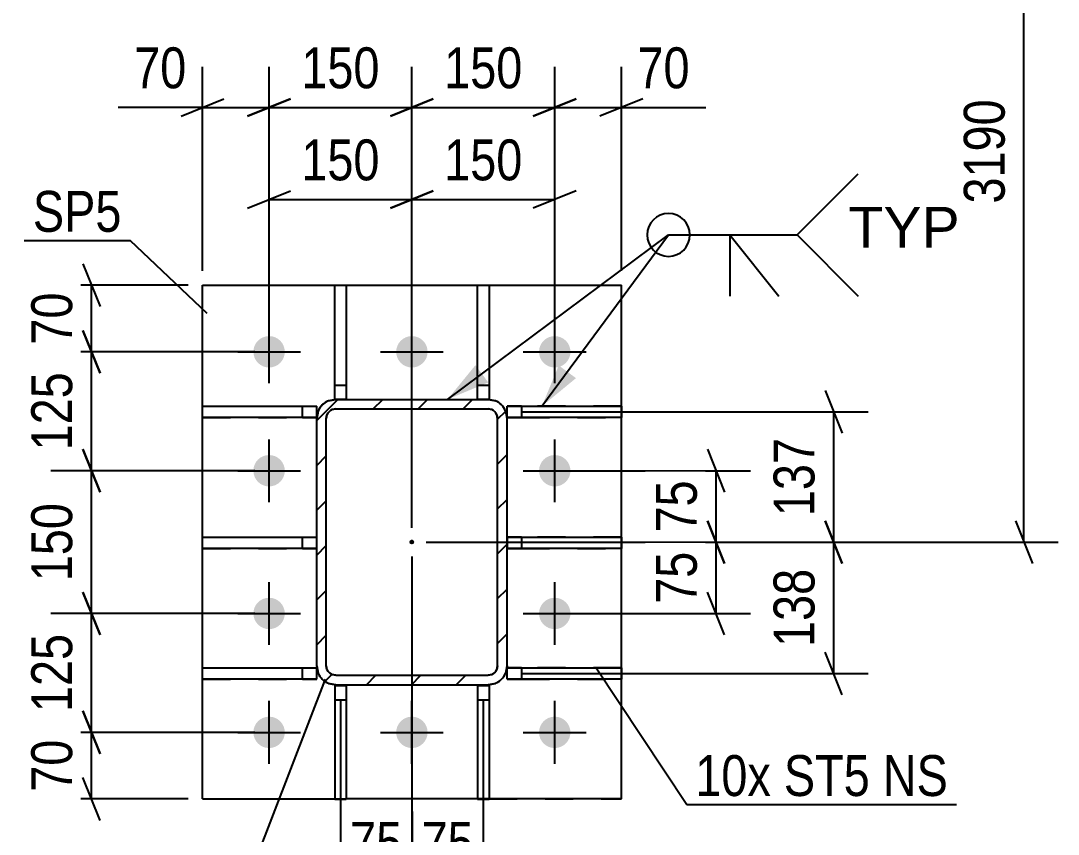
# Model space of a CAD drawing. Header units: millimetres. Extents: x 0 to 841, y 0 to 594.
# Drawn here: x 300.5 to 373.1, y 480.8 to 537.8 of the extents above; entities that cross this region are included whole.
import ezdxf

# ---------------------------------------------------------------- set-up
doc = ezdxf.new("R2010")
doc.units = ezdxf.units.MM
doc.linetypes.add('DXK_LINE_DOT2', pattern=[3.9198, 1.9599, -1.9599])
doc.linetypes.add('DXK_LINE_DOT3', pattern=[5.9187, 2.979, -0.9799, 0.9799, -0.9799])
doc.styles.add('Arial', font='ARIAL.TTF', dxfattribs={"height": 0.2})
doc.styles.add('Arial Narrow', font='ARIALN.TTF', dxfattribs={"height": 0.2})

# ---------------------------------------------------------------- blocks, each defined once
blk = doc.blocks.new('Part-761548639-19213 - 19194')
at = {"color": 2, "linetype": 'Continuous'}
for p, q in [((313.172, 483.238), (313.172, 519.238)), ((313.172, 519.238), (342.506, 519.238)), ((342.506, 483.238), (342.506, 519.238)), ((313.172, 483.238), (322.439, 483.238)), ((332.439, 483.238), (323.239, 483.238)), ((342.506, 483.238), (333.239, 483.238))]:
    blk.add_line(p, q, dxfattribs=at)
at = {"color": 7, "linetype": 'DXK_LINE_DOT2'}
for p, q in [((313.172, 519.238), (323.239, 519.238)), ((322.439, 483.238), (323.239, 483.238)), ((333.239, 483.238), (332.439, 483.238)), ((333.239, 483.238), (342.506, 483.238))]:
    blk.add_line(p, q, dxfattribs=at)
blk = doc.blocks.new('Part-761548639-19229 - 19194')
at = {"color": 2, "linetype": 'Continuous'}
for p, q in [((334.506, 501.593), (342.506, 501.593)), ((342.506, 501.593), (342.506, 500.793)), ((342.506, 500.793), (334.506, 500.793))]:
    blk.add_line(p, q, dxfattribs=at)
at = {"color": 7, "linetype": 'DXK_LINE_DOT2'}
for p, q in [((335.506, 501.593), (334.506, 501.593)), ((334.506, 501.593), (334.506, 501.593)), ((334.506, 501.593), (334.506, 500.793)), ((342.506, 501.593), (335.506, 501.593)), ((335.506, 501.593), (335.506, 500.793)), ((334.506, 500.793), (335.506, 500.793)), ((335.506, 500.793), (342.506, 500.793))]:
    blk.add_line(p, q, dxfattribs=at)
blk = doc.blocks.new('Part-761548639-19230 - 19194')
at = {"color": 2, "linetype": 'Continuous'}
for p, q in [((334.506, 510.759), (334.506, 510.759)), ((334.506, 510.759), (342.506, 510.759)), ((334.506, 509.959), (334.506, 510.759)), ((342.506, 510.759), (342.506, 509.959)), ((342.506, 509.959), (334.506, 509.959))]:
    blk.add_line(p, q, dxfattribs=at)
at = {"color": 7, "linetype": 'DXK_LINE_DOT2'}
for p, q in [((335.506, 510.759), (334.506, 510.759)), ((342.506, 510.759), (335.506, 510.759)), ((335.506, 510.759), (335.506, 509.959)), ((334.506, 509.959), (334.506, 509.959)), ((334.506, 509.959), (335.506, 509.959)), ((335.506, 509.959), (342.506, 509.959))]:
    blk.add_line(p, q, dxfattribs=at)
blk = doc.blocks.new('Part-761548639-19231 - 19194')
at = {"color": 2, "linetype": 'Continuous'}
for p, q in [((334.506, 492.426), (334.506, 492.426)), ((334.506, 492.426), (342.506, 492.426)), ((334.506, 491.626), (334.506, 492.426)), ((342.506, 492.426), (342.506, 491.626)), ((342.506, 491.626), (334.506, 491.626))]:
    blk.add_line(p, q, dxfattribs=at)
at = {"color": 7, "linetype": 'DXK_LINE_DOT2'}
for p, q in [((335.506, 492.426), (334.506, 492.426)), ((342.506, 492.426), (335.506, 492.426)), ((335.506, 492.426), (335.506, 491.626)), ((334.506, 491.626), (334.506, 491.626)), ((334.506, 491.626), (335.506, 491.626)), ((335.506, 491.626), (342.506, 491.626))]:
    blk.add_line(p, q, dxfattribs=at)
blk = doc.blocks.new('Part-761548639-19232 - 19194')
at = {"color": 2, "linetype": 'Continuous'}
for p, q in [((313.172, 500.793), (313.172, 501.593)), ((313.172, 501.593), (321.172, 501.593)), ((321.172, 500.793), (313.172, 500.793))]:
    blk.add_line(p, q, dxfattribs=at)
at = {"color": 7, "linetype": 'DXK_LINE_DOT2'}
for p, q in [((313.172, 501.593), (320.172, 501.593)), ((320.172, 500.793), (320.172, 501.593)), ((320.172, 501.593), (321.172, 501.593)), ((321.172, 500.793), (321.172, 501.593)), ((313.172, 500.793), (320.172, 500.793)), ((320.172, 500.793), (321.172, 500.793)), ((321.172, 500.793), (321.172, 500.793))]:
    blk.add_line(p, q, dxfattribs=at)
blk = doc.blocks.new('Part-761548639-19233 - 19194')
at = {"color": 2, "linetype": 'Continuous'}
for p, q in [((313.172, 509.959), (313.172, 510.759)), ((313.172, 510.759), (321.172, 510.759)), ((321.172, 509.959), (321.172, 510.759)), ((321.172, 509.959), (313.172, 509.959)), ((321.172, 509.959), (321.172, 509.959))]:
    blk.add_line(p, q, dxfattribs=at)
at = {"color": 7, "linetype": 'DXK_LINE_DOT2'}
for p, q in [((313.172, 510.759), (320.172, 510.759)), ((320.172, 509.959), (320.172, 510.759)), ((320.172, 510.759), (321.172, 510.759)), ((313.172, 509.959), (320.172, 509.959)), ((320.172, 509.959), (321.172, 509.959)), ((321.172, 509.959), (321.172, 509.959))]:
    blk.add_line(p, q, dxfattribs=at)
blk = doc.blocks.new('Part-761548639-19234 - 19194')
at = {"color": 2, "linetype": 'Continuous'}
for p, q in [((313.172, 491.626), (313.172, 492.426)), ((313.172, 492.426), (321.172, 492.426)), ((321.172, 491.626), (321.172, 492.426)), ((321.172, 491.626), (313.172, 491.626)), ((321.172, 491.626), (321.172, 491.626))]:
    blk.add_line(p, q, dxfattribs=at)
at = {"color": 7, "linetype": 'DXK_LINE_DOT2'}
for p, q in [((313.172, 492.426), (320.172, 492.426)), ((320.172, 491.626), (320.172, 492.426)), ((320.172, 492.426), (321.172, 492.426)), ((313.172, 491.626), (320.172, 491.626)), ((320.172, 491.626), (321.172, 491.626)), ((321.172, 491.626), (321.172, 491.626))]:
    blk.add_line(p, q, dxfattribs=at)
blk = doc.blocks.new('Part-761548639-19235 - 19194')
at = {"color": 2, "linetype": 'Continuous'}
for p, q in [((322.439, 491.193), (322.439, 491.193)), ((322.439, 491.193), (322.439, 483.193)), ((322.439, 491.193), (323.239, 491.193)), ((323.239, 491.193), (323.239, 491.193)), ((323.239, 491.193), (323.239, 483.193)), ((323.239, 483.193), (322.439, 483.193))]:
    blk.add_line(p, q, dxfattribs=at)
at = {"color": 7, "linetype": 'DXK_LINE_DOT2'}
for p, q in [((322.439, 491.193), (323.239, 491.193)), ((322.439, 490.193), (323.239, 490.193))]:
    blk.add_line(p, q, dxfattribs=at)
blk = doc.blocks.new('Part-761548639-19236 - 19194')
at = {"color": 2, "linetype": 'Continuous'}
for p, q in [((332.439, 491.193), (332.439, 491.193)), ((332.439, 491.193), (332.439, 483.193)), ((332.439, 491.193), (333.239, 491.193)), ((333.239, 491.193), (333.239, 491.193)), ((333.239, 491.193), (333.239, 483.193)), ((333.239, 483.193), (332.439, 483.193))]:
    blk.add_line(p, q, dxfattribs=at)
at = {"color": 7, "linetype": 'DXK_LINE_DOT2'}
for p, q in [((332.439, 491.193), (333.239, 491.193)), ((332.439, 490.193), (333.239, 490.193))]:
    blk.add_line(p, q, dxfattribs=at)
blk = doc.blocks.new('Part-761548639-19237 - 19194')
at = {"color": 2, "linetype": 'Continuous'}
for p, q in [((322.439, 519.238), (323.239, 519.238)), ((322.439, 511.238), (322.439, 519.238)), ((323.239, 519.238), (323.239, 511.238)), ((322.439, 511.238), (322.505, 511.238)), ((322.439, 511.238), (322.439, 511.238))]:
    blk.add_line(p, q, dxfattribs=at)
at = {"color": 7, "linetype": 'DXK_LINE_DOT2'}
for p, q in [((322.439, 512.238), (323.239, 512.238)), ((323.239, 511.238), (322.439, 511.238)), ((322.439, 511.238), (322.439, 511.238)), ((322.505, 511.238), (323.239, 511.238)), ((323.239, 511.238), (323.239, 511.238)), ((323.239, 511.238), (323.239, 511.238))]:
    blk.add_line(p, q, dxfattribs=at)
blk = doc.blocks.new('Part-761548639-19238 - 19194')
at = {"color": 2, "linetype": 'Continuous'}
for p, q in [((332.439, 519.238), (333.239, 519.238)), ((332.439, 511.238), (332.439, 519.238)), ((333.239, 519.238), (333.239, 511.238)), ((333.239, 511.238), (333.173, 511.238)), ((333.239, 511.238), (333.239, 511.238))]:
    blk.add_line(p, q, dxfattribs=at)
at = {"color": 7, "linetype": 'DXK_LINE_DOT2'}
for p, q in [((332.439, 512.238), (333.239, 512.238)), ((333.173, 511.238), (332.439, 511.238)), ((333.239, 511.238), (332.439, 511.238)), ((332.439, 511.238), (332.439, 511.238)), ((332.439, 511.238), (332.439, 511.238)), ((333.239, 511.238), (333.239, 511.238))]:
    blk.add_line(p, q, dxfattribs=at)
blk = doc.blocks.new('Part-761548639-19259 - 19194')
at = {"linetype": 'Continuous'}
h = blk.add_hatch(dxfattribs=at)
h.set_pattern_fill('', scale=0.7, style=0, pattern_type=0)
h.set_pattern_definition([(45, (334.404, 510.4153), (-1.57154, 1.57154), [])])
h.paths.add_polyline_path([(334.506, 509.905), (334.404, 510.415), (334.115, 510.848), (333.682, 511.137), (333.172, 511.238), (322.506, 511.238), (321.995, 511.137), (321.563, 510.848), (321.274, 510.415), (321.172, 509.905), (321.172, 492.572), (321.274, 492.061), (321.563, 491.629), (321.995, 491.34), (322.506, 491.238), (333.172, 491.238), (333.682, 491.34), (334.115, 491.629), (334.404, 492.061), (334.506, 492.572)])
h.paths.add_polyline_path([(333.788, 492.317), (333.644, 492.1), (333.427, 491.956), (333.172, 491.905), (322.506, 491.905), (322.25, 491.956), (322.034, 492.1), (321.89, 492.317), (321.839, 492.572), (321.839, 509.905), (321.89, 510.16), (322.034, 510.376), (322.25, 510.521), (322.506, 510.572), (333.172, 510.572), (333.427, 510.521), (333.644, 510.376), (333.788, 510.16), (333.839, 509.905), (333.839, 492.572)])
blk.add_hatch(color=30, dxfattribs=at).paths.add_polyline_path([(327.839, 501.138, -1), (327.839, 501.338, -1)])
at = {"color": 7, "linetype": 'DXK_LINE_DOT2'}
for p, q in [((321.995, 511.137), (322.506, 511.238)), ((322.506, 511.238), (333.172, 511.238)), ((333.172, 511.238), (333.682, 511.137)), ((321.172, 509.905), (321.274, 510.415)), ((321.89, 510.16), (321.839, 509.905)), ((322.506, 510.572), (322.25, 510.521)), ((322.506, 510.572), (333.172, 510.572)), ((333.427, 510.521), (333.172, 510.572)), ((333.839, 509.905), (333.788, 510.16)), ((334.404, 510.415), (334.506, 509.905)), ((321.172, 492.572), (321.172, 509.905)), ((321.839, 492.572), (321.839, 509.905)), ((333.839, 492.572), (333.839, 509.905)), ((334.506, 492.572), (334.506, 509.905)), ((321.274, 492.061), (321.172, 492.572)), ((321.839, 492.572), (321.89, 492.316)), ((333.788, 492.316), (333.839, 492.572)), ((334.506, 492.572), (334.404, 492.061)), ((322.25, 491.956), (322.506, 491.905)), ((322.506, 491.905), (333.172, 491.905)), ((333.172, 491.905), (333.427, 491.956)), ((322.506, 491.238), (321.995, 491.34)), ((322.506, 491.238), (333.172, 491.238)), ((333.682, 491.34), (333.172, 491.238))]:
    blk.add_line(p, q, dxfattribs=at)
at = {"color": 2, "linetype": 'Continuous'}
for p, q in [((322.506, 511.238), (321.995, 511.137)), ((322.506, 511.238), (322.506, 511.238)), ((322.506, 511.238), (333.172, 511.238)), ((333.172, 511.238), (333.172, 511.238)), ((333.682, 511.137), (333.172, 511.238)), ((321.274, 510.415), (321.172, 509.905)), ((321.839, 509.905), (321.89, 510.16)), ((322.25, 510.521), (322.506, 510.572)), ((322.506, 510.572), (322.506, 510.572)), ((322.506, 510.572), (333.172, 510.572)), ((333.172, 510.572), (333.172, 510.572)), ((333.172, 510.572), (333.427, 510.521)), ((333.788, 510.16), (333.839, 509.905)), ((334.506, 509.905), (334.404, 510.415)), ((321.172, 509.905), (321.172, 509.905)), ((321.172, 492.572), (321.172, 509.905)), ((321.839, 509.905), (321.839, 509.905)), ((321.839, 492.572), (321.839, 509.905)), ((333.839, 509.905), (333.839, 509.905)), ((333.839, 492.572), (333.839, 509.905)), ((334.506, 509.905), (334.506, 509.905)), ((334.506, 492.572), (334.506, 509.905)), ((321.172, 492.572), (321.172, 492.572)), ((321.172, 492.572), (321.274, 492.061)), ((321.839, 492.572), (321.839, 492.572)), ((321.89, 492.317), (321.839, 492.572)), ((333.839, 492.572), (333.788, 492.317)), ((333.839, 492.572), (333.839, 492.572)), ((334.404, 492.061), (334.506, 492.572)), ((334.506, 492.572), (334.506, 492.572)), ((322.506, 491.905), (322.25, 491.956)), ((322.506, 491.905), (322.506, 491.905)), ((322.506, 491.905), (333.172, 491.905)), ((333.427, 491.956), (333.172, 491.905)), ((333.172, 491.905), (333.172, 491.905)), ((321.995, 491.34), (322.506, 491.238)), ((322.506, 491.238), (322.506, 491.238)), ((322.506, 491.238), (333.172, 491.238)), ((333.172, 491.238), (333.682, 491.34)), ((333.172, 491.238), (333.172, 491.238))]:
    blk.add_line(p, q, dxfattribs=at)
at = {"color": 7, "linetype": 'DXK_LINE_DOT3'}
blk.add_line((327.839, 501.238), (327.839, 501.238), dxfattribs=at)
at = {"color": 30, "linetype": 'DXK_LINE_DOT3'}
blk.add_line((327.839, 501.238), (327.839, 501.238), dxfattribs=at)
at = {"color": 30, "linetype": 'Continuous'}
blk.add_circle((327.839, 501.238), 0.1, dxfattribs=at)
at = {"color": 7, "linetype": 'DXK_LINE_DOT2'}
for centre, radius, start, end in [((322.506, 509.905), 1.333, 112.5, 157.5), ((333.172, 509.905), 1.333, 22.5, 67.5), ((322.506, 509.905), 0.667, 112.5, 157.5), ((333.172, 509.905), 0.667, 22.5, 67.5), ((322.506, 492.572), 1.333, 202.5, 247.5), ((322.506, 492.572), 0.667, 202.5, 247.5), ((333.172, 492.572), 0.667, 292.5, 337.5), ((333.172, 492.572), 1.333, 292.5, 337.5)]:
    blk.add_arc(centre, radius, start, end, dxfattribs=at)
at = {"color": 2, "linetype": 'Continuous'}
for centre, radius, start, end in [((322.506, 509.905), 1.333, 112.5, 157.5), ((333.172, 509.905), 1.333, 22.5, 67.5), ((322.506, 509.905), 0.667, 112.5, 157.5), ((333.172, 509.905), 0.667, 22.5, 67.5), ((322.506, 492.572), 1.333, 202.5, 247.5), ((322.506, 492.572), 0.667, 202.5, 247.5), ((333.172, 492.572), 0.667, 292.5, 337.5), ((333.172, 492.572), 1.333, 292.5, 337.5)]:
    blk.add_arc(centre, radius, start, end, dxfattribs=at)
blk = doc.blocks.new('Bolt-761548639-19266 - 19194')
at = {"linetype": 'Continuous'}
for points in [[(316.739, 514.572, -1), (318.939, 514.572, -1)], [(326.739, 514.572, -1), (328.939, 514.572, -1)], [(336.739, 514.572, -1), (338.939, 514.572, -1)], [(316.739, 506.238, -1), (318.939, 506.238, -1)], [(336.739, 506.238, -1), (338.939, 506.238, -1)], [(316.739, 496.238, -1), (318.939, 496.238, -1)], [(336.739, 496.238, -1), (338.939, 496.238, -1)], [(316.739, 487.905, -1), (318.939, 487.905, -1)], [(326.739, 487.905, -1), (328.939, 487.905, -1)], [(336.739, 487.905, -1), (338.939, 487.905, -1)]]:
    blk.add_hatch(color=1, dxfattribs=at).paths.add_polyline_path(points)
at = {"color": 1, "linetype": 'Continuous'}
for p, q in [((317.839, 512.372), (317.839, 516.772)), ((327.839, 512.372), (327.839, 516.772)), ((337.839, 512.372), (337.839, 516.772)), ((315.639, 514.572), (320.039, 514.572)), ((325.639, 514.572), (330.039, 514.572)), ((335.639, 514.572), (340.039, 514.572)), ((317.839, 504.038), (317.839, 508.438)), ((337.839, 504.038), (337.839, 508.438)), ((315.639, 506.238), (320.039, 506.238)), ((335.639, 506.238), (340.039, 506.238)), ((317.839, 494.038), (317.839, 498.438)), ((337.839, 494.038), (337.839, 498.438)), ((315.639, 496.238), (320.039, 496.238)), ((335.639, 496.238), (340.039, 496.238)), ((317.839, 485.705), (317.839, 490.105)), ((327.839, 485.705), (327.839, 490.105)), ((337.839, 485.705), (337.839, 490.105)), ((315.639, 487.905), (320.039, 487.905)), ((325.639, 487.905), (330.039, 487.905)), ((335.639, 487.905), (340.039, 487.905))]:
    blk.add_line(p, q, dxfattribs=at)
blk = doc.blocks.new('StraightDimension-761548639-20024 - 19194')
at = {"color": 7, "linetype": 'Continuous'}
for p, q in [((304.801, 516.072), (306.001, 513.072)), ((316.839, 514.572), (302.551, 514.572)), ((305.401, 506.238), (305.401, 514.572)), ((306.001, 504.738), (304.801, 507.738)), ((316.839, 506.238), (302.551, 506.238))]:
    blk.add_line(p, q, dxfattribs=at)
at = {"color": 0}
blk.add_wipeout([(304.651, 513.747), (300.451, 513.747), (300.451, 507.063), (304.651, 507.063)], dxfattribs=at)
at = {"color": 3, "style": 'Arial Narrow'}
blk.add_text('125', height=2.8633, rotation=90.00021, dxfattribs=at).set_placement((304.051, 507.663))
blk = doc.blocks.new('StraightDimension-761548639-20213 - 19194')
at = {"color": 7, "linetype": 'Continuous'}
for p, q in [((327.839, 502.238), (327.839, 534.539)), ((337.839, 515.572), (337.839, 534.539)), ((326.339, 531.089), (329.339, 532.289)), ((339.339, 532.289), (336.339, 531.089)), ((327.839, 531.689), (337.839, 531.689))]:
    blk.add_line(p, q, dxfattribs=at)
at = {"color": 0}
blk.add_wipeout([(336.181, 532.439), (336.181, 536.639), (329.497, 536.639), (329.497, 532.439)], dxfattribs=at)
at = {"color": 3, "style": 'Arial Narrow'}
blk.add_text('150', height=2.8633, dxfattribs=at).set_placement((330.097, 533.039))
blk = doc.blocks.new('StraightDimension-761548639-20026 - 19194')
at = {"color": 7, "linetype": 'Continuous'}
for p, q in [((304.801, 497.738), (306.001, 494.738)), ((316.839, 496.238), (302.551, 496.238)), ((305.401, 487.905), (305.401, 496.238)), ((306.001, 486.405), (304.801, 489.405)), ((316.839, 487.905), (302.551, 487.905))]:
    blk.add_line(p, q, dxfattribs=at)
at = {"color": 0}
blk.add_wipeout([(304.651, 495.414), (300.451, 495.414), (300.451, 488.729), (304.651, 488.729)], dxfattribs=at)
at = {"color": 3, "style": 'Arial Narrow'}
blk.add_text('125', height=2.8633, rotation=90.00021, dxfattribs=at).set_placement((304.051, 489.329))
blk = doc.blocks.new('StraightDimension-761548639-20027 - 19194')
at = {"color": 7, "linetype": 'Continuous'}
for p, q in [((304.801, 489.405), (306.001, 486.405)), ((316.839, 487.905), (302.551, 487.905)), ((305.401, 483.238), (305.401, 487.905)), ((306.001, 481.738), (304.801, 484.738)), ((312.172, 483.238), (302.551, 483.238))]:
    blk.add_line(p, q, dxfattribs=at)
at = {"color": 0}
blk.add_wipeout([(304.651, 488), (300.451, 488), (300.451, 483.143), (304.651, 483.143)], dxfattribs=at)
at = {"color": 3, "style": 'Arial Narrow'}
blk.add_text('70', height=2.8633, rotation=90.00021, dxfattribs=at).set_placement((304.051, 483.743))
blk = doc.blocks.new('StraightDimension-761548639-20214 - 19194')
at = {"color": 7, "linetype": 'Continuous'}
for p, q in [((317.839, 515.572), (317.839, 534.539)), ((327.839, 502.238), (327.839, 534.539)), ((316.339, 531.089), (319.339, 532.289)), ((329.339, 532.289), (326.339, 531.089)), ((317.839, 531.689), (327.839, 531.689))]:
    blk.add_line(p, q, dxfattribs=at)
at = {"color": 0}
blk.add_wipeout([(326.181, 532.439), (326.181, 536.639), (319.497, 536.639), (319.497, 532.439)], dxfattribs=at)
at = {"color": 3, "style": 'Arial Narrow'}
blk.add_text('150', height=2.8633, dxfattribs=at).set_placement((320.097, 533.039))
blk = doc.blocks.new('StraightDimension-761548639-20025 - 19194')
at = {"color": 7, "linetype": 'Continuous'}
for p, q in [((304.801, 507.738), (306.001, 504.738)), ((316.839, 506.238), (302.551, 506.238)), ((305.401, 496.238), (305.401, 506.238)), ((306.001, 494.738), (304.801, 497.738)), ((316.839, 496.238), (302.551, 496.238))]:
    blk.add_line(p, q, dxfattribs=at)
at = {"color": 0}
blk.add_wipeout([(304.651, 504.58), (300.451, 504.58), (300.451, 497.896), (304.651, 497.896)], dxfattribs=at)
at = {"color": 3, "style": 'Arial Narrow'}
blk.add_text('150', height=2.8633, rotation=90.00021, dxfattribs=at).set_placement((304.051, 498.496))
blk = doc.blocks.new('StraightDimension-761548639-20212 - 19194')
at = {"color": 7, "linetype": 'Continuous'}
for p, q in [((337.839, 515.572), (337.839, 534.539)), ((342.506, 520.238), (342.506, 534.539)), ((336.339, 531.089), (339.339, 532.289)), ((344.006, 532.289), (341.006, 531.089)), ((337.839, 531.689), (342.506, 531.689)), ((342.506, 531.689), (348.412, 531.689)), ((342.506, 531.689), (348.412, 531.689))]:
    blk.add_line(p, q, dxfattribs=at)
at = {"color": 0}
blk.add_wipeout([(347.887, 532.439), (347.887, 536.639), (343.031, 536.639), (343.031, 532.439)], dxfattribs=at)
at = {"color": 3, "style": 'Arial Narrow'}
blk.add_text('70', height=2.8633, dxfattribs=at).set_placement((343.631, 533.039))
blk = doc.blocks.new('StraightDimension-761548639-20148 - 19194')
at = {"color": 7, "linetype": 'Continuous'}
for p, q in [((317.839, 515.572), (317.839, 528.09)), ((327.839, 515.572), (327.839, 528.09)), ((316.339, 524.64), (319.339, 525.84)), ((317.839, 525.24), (327.839, 525.24)), ((329.339, 525.84), (326.339, 524.64))]:
    blk.add_line(p, q, dxfattribs=at)
at = {"color": 0}
blk.add_wipeout([(326.181, 525.99), (326.181, 530.19), (319.497, 530.19), (319.497, 525.99)], dxfattribs=at)
at = {"color": 3, "style": 'Arial Narrow'}
blk.add_text('150', height=2.8633, dxfattribs=at).set_placement((320.097, 526.59))
blk = doc.blocks.new('StraightDimension-761548639-20147 - 19194')
at = {"color": 7, "linetype": 'Continuous'}
for p, q in [((327.839, 515.572), (327.839, 528.09)), ((337.839, 515.572), (337.839, 528.09)), ((326.339, 524.64), (329.339, 525.84)), ((327.839, 525.24), (337.839, 525.24)), ((339.339, 525.84), (336.339, 524.64))]:
    blk.add_line(p, q, dxfattribs=at)
at = {"color": 0}
blk.add_wipeout([(336.181, 525.99), (336.181, 530.19), (329.497, 530.19), (329.497, 525.99)], dxfattribs=at)
at = {"color": 3, "style": 'Arial Narrow'}
blk.add_text('150', height=2.8633, dxfattribs=at).set_placement((330.097, 526.59))
blk = doc.blocks.new('StraightDimension-761548639-20265 - 19194')
at = {"color": 7, "linetype": 'Continuous'}
for p, q in [((356.774, 502.738), (357.974, 499.738)), ((328.839, 501.238), (359.774, 501.238)), ((357.374, 492.026), (357.374, 501.238)), ((357.974, 490.526), (356.774, 493.526)), ((335.506, 492.026), (359.774, 492.026))]:
    blk.add_line(p, q, dxfattribs=at)
at = {"color": 0}
blk.add_wipeout([(356.624, 499.974), (352.424, 499.974), (352.424, 493.29), (356.624, 493.29)], dxfattribs=at)
at = {"color": 3, "style": 'Arial Narrow'}
blk.add_text('138', height=2.8633, rotation=90.00021, dxfattribs=at).set_placement((356.024, 493.89))
blk = doc.blocks.new('StraightDimension-761548639-20321 - 19194')
at = {"color": 7, "linetype": 'Continuous'}
for p, q in [((327.839, 500.239), (327.839, 475.012)), ((332.839, 490.193), (332.839, 475.012)), ((326.339, 476.812), (329.339, 478.012)), ((334.339, 478.012), (331.339, 476.812)), ((327.839, 477.412), (332.839, 477.412))]:
    blk.add_line(p, q, dxfattribs=at)
at = {"color": 0}
blk.add_wipeout([(332.767, 478.162), (332.767, 482.362), (327.911, 482.362), (327.911, 478.162)], dxfattribs=at)
at = {"color": 3, "style": 'Arial Narrow'}
blk.add_text('75', height=2.8633, dxfattribs=at).set_placement((328.511, 478.762))
blk = doc.blocks.new('StraightDimension-761548639-19958 - 19194')
at = {"color": 7, "linetype": 'Continuous'}
for p, q in [((371.294, 554.505), (370.094, 557.505)), ((328.839, 556.005), (373.094, 556.005)), ((370.694, 501.238), (370.694, 556.005)), ((370.094, 502.738), (371.294, 499.738)), ((328.839, 501.238), (373.094, 501.238))]:
    blk.add_line(p, q, dxfattribs=at)
at = {"color": 0}
blk.add_wipeout([(369.944, 532.878), (365.744, 532.878), (365.744, 524.365), (369.944, 524.365)], dxfattribs=at)
at = {"color": 3, "style": 'Arial Narrow'}
blk.add_text('3190', height=2.8633, rotation=90.00021, dxfattribs=at).set_placement((369.344, 524.965))
blk = doc.blocks.new('StraightDimension-761548639-20264 - 19194')
at = {"color": 7, "linetype": 'Continuous'}
for p, q in [((356.774, 511.859), (357.974, 508.859)), ((335.506, 510.359), (359.774, 510.359)), ((357.374, 501.238), (357.374, 510.359)), ((357.974, 499.738), (356.774, 502.738)), ((328.839, 501.238), (359.774, 501.238))]:
    blk.add_line(p, q, dxfattribs=at)
at = {"color": 0}
blk.add_wipeout([(356.624, 509.141), (352.424, 509.141), (352.424, 502.457), (356.624, 502.457)], dxfattribs=at)
at = {"color": 3, "style": 'Arial Narrow'}
blk.add_text('137', height=2.8633, rotation=90.00021, dxfattribs=at).set_placement((356.024, 503.057))
blk = doc.blocks.new('StraightDimension-761548639-20215 - 19194')
at = {"color": 7, "linetype": 'Continuous'}
for p, q in [((313.172, 520.238), (313.172, 534.539)), ((317.839, 515.572), (317.839, 534.539)), ((311.672, 531.089), (314.672, 532.289)), ((319.339, 532.289), (316.339, 531.089)), ((313.172, 531.689), (307.266, 531.689)), ((313.172, 531.689), (307.266, 531.689)), ((313.172, 531.689), (317.839, 531.689))]:
    blk.add_line(p, q, dxfattribs=at)
at = {"color": 0}
blk.add_wipeout([(312.647, 532.439), (312.647, 536.639), (307.791, 536.639), (307.791, 532.439)], dxfattribs=at)
at = {"color": 3, "style": 'Arial Narrow'}
blk.add_text('70', height=2.8633, dxfattribs=at).set_placement((308.391, 533.039))
blk = doc.blocks.new('StraightDimension-761548639-20023 - 19194')
at = {"color": 7, "linetype": 'Continuous'}
for p, q in [((304.801, 520.738), (306.001, 517.738)), ((312.172, 519.238), (302.551, 519.238)), ((305.401, 514.572), (305.401, 519.238)), ((306.001, 513.072), (304.801, 516.072)), ((316.839, 514.572), (302.551, 514.572))]:
    blk.add_line(p, q, dxfattribs=at)
at = {"color": 0}
blk.add_wipeout([(304.651, 519.333), (300.451, 519.333), (300.451, 514.477), (304.651, 514.477)], dxfattribs=at)
at = {"color": 3, "style": 'Arial Narrow'}
blk.add_text('70', height=2.8633, rotation=90.00021, dxfattribs=at).set_placement((304.051, 515.077))
blk = doc.blocks.new('StraightDimension-761548639-20249 - 19194')
at = {"color": 7, "linetype": 'Continuous'}
for p, q in [((348.536, 507.738), (349.736, 504.738)), ((338.839, 506.238), (351.536, 506.238)), ((349.136, 501.238), (349.136, 506.238)), ((349.736, 499.738), (348.536, 502.738)), ((335.506, 501.238), (351.536, 501.238))]:
    blk.add_line(p, q, dxfattribs=at)
at = {"color": 0}
blk.add_wipeout([(348.386, 506.166), (344.186, 506.166), (344.186, 501.31), (348.386, 501.31)], dxfattribs=at)
at = {"color": 3, "style": 'Arial Narrow'}
blk.add_text('75', height=2.8633, rotation=90.00021, dxfattribs=at).set_placement((347.786, 501.91))
blk = doc.blocks.new('StraightDimension-761548639-20250 - 19194')
at = {"color": 7, "linetype": 'Continuous'}
for p, q in [((348.536, 502.738), (349.736, 499.738)), ((335.506, 501.238), (351.536, 501.238)), ((349.136, 496.238), (349.136, 501.238)), ((349.736, 494.738), (348.536, 497.738)), ((338.839, 496.238), (351.536, 496.238))]:
    blk.add_line(p, q, dxfattribs=at)
at = {"color": 0}
blk.add_wipeout([(348.386, 501.166), (344.186, 501.166), (344.186, 496.31), (348.386, 496.31)], dxfattribs=at)
at = {"color": 3, "style": 'Arial Narrow'}
blk.add_text('75', height=2.8633, rotation=90.00021, dxfattribs=at).set_placement((347.786, 496.91))
blk = doc.blocks.new('StraightDimension-761548639-20322 - 19194')
at = {"color": 7, "linetype": 'Continuous'}
for p, q in [((327.839, 500.239), (327.839, 475.012)), ((322.839, 490.193), (322.839, 475.012)), ((321.339, 476.812), (324.339, 478.012)), ((329.339, 478.012), (326.339, 476.812)), ((322.839, 477.412), (327.839, 477.412))]:
    blk.add_line(p, q, dxfattribs=at)
at = {"color": 0}
blk.add_wipeout([(327.767, 478.162), (327.767, 482.362), (322.911, 482.362), (322.911, 478.162)], dxfattribs=at)
at = {"color": 3, "style": 'Arial Narrow'}
blk.add_text('75', height=2.8633, dxfattribs=at).set_placement((323.511, 478.762))
blk = doc.blocks.new('MarkSet-761548639-20473 - 19194')
at = {"color": 30, "linetype": 'Continuous'}
for p, q in [((340.731, 492.426), (347.082, 482.846)), ((347.082, 482.846), (365.972, 482.846))]:
    blk.add_line(p, q, dxfattribs=at)
at = {"color": 0}
for points in [[(352.982, 483.446), (352.982, 486.446), (347.682, 486.446), (347.682, 483.446)], [(359.908, 483.446), (359.908, 486.446), (353.882, 486.446), (353.882, 483.446)], [(365.372, 483.446), (365.372, 486.446), (360.808, 486.446), (360.808, 483.446)]]:
    blk.add_wipeout(points, dxfattribs=at)
for points in [[(352.982, 483.446), (352.982, 486.446), (347.682, 486.446), (347.682, 483.446)], [(359.908, 483.446), (359.908, 486.446), (353.882, 486.446), (353.882, 483.446)], [(365.372, 483.446), (365.372, 486.446), (360.808, 486.446), (360.808, 483.446)]]:
    blk.add_wipeout(points, dxfattribs=at)
at = {"color": 3, "style": 'Arial Narrow'}
for s, p in [('10x', (347.682, 483.446)), ('ST5', (353.882, 483.446)), ('NS', (360.808, 483.446))]:
    blk.add_text(s, height=2.8633, dxfattribs=at).set_placement(p)
blk = doc.blocks.new('Mark-761548639-20401 - 19194')
at = {"color": 30, "linetype": 'Continuous'}
for p in [(300.7, 522.382), (313.513, 517.253)]:
    blk.add_line(p, (308.111, 522.382), dxfattribs=at)
at = {"color": 0}
blk.add_wipeout([(307.511, 522.982), (307.511, 525.982), (301.3, 525.982), (301.3, 522.982)], dxfattribs=at)
blk.add_wipeout([(307.511, 522.982), (307.511, 525.982), (301.3, 525.982), (301.3, 522.982)], dxfattribs=at)
at = {"color": 3, "style": 'Arial Narrow'}
blk.add_text('SP5', height=2.8633, dxfattribs=at).set_placement((301.3, 522.982))
blk = doc.blocks.new('Mark-761548639-20404 - 19194')
at = {"color": 30, "linetype": 'Continuous'}
for p in [(321.772, 491.631), (304.509, 476.06)]:
    blk.add_line(p, (315.757, 476.06), dxfattribs=at)
at = {"color": 0}
blk.add_wipeout([(315.157, 476.66), (315.157, 479.66), (305.109, 479.66), (305.109, 476.66)], dxfattribs=at)
blk.add_wipeout([(315.157, 476.66), (315.157, 479.66), (305.109, 479.66), (305.109, 476.66)], dxfattribs=at)
at = {"color": 3, "style": 'Arial Narrow'}
blk.add_text('BC408', height=2.8633, dxfattribs=at).set_placement((305.109, 476.66))
blk = doc.blocks.new('WeldMark-761548639-23207 - 19194')
at = {"linetype": 'Continuous'}
for points in [[(333.183, 512.428), (330.329, 511.238), (332.288, 513.631)], [(339.327, 512.726), (336.941, 510.759), (338.12, 513.618)]]:
    blk.add_hatch(color=30, dxfattribs=at).paths.add_polyline_path(points)
at = {"color": 30, "linetype": 'Continuous'}
for p, q in [((330.329, 511.238), (345.808, 522.761)), ((336.941, 510.759), (345.808, 522.761)), ((345.808, 522.761), (354.808, 522.761))]:
    blk.add_line(p, q, dxfattribs=at)
at = {"color": 3, "linetype": 'Continuous'}
for q in [(353.523, 518.476), (350.094, 518.476)]:
    blk.add_line((350.094, 522.761), q, dxfattribs=at)
for start, end in [(90, 270), (270, 90)]:
    blk.add_arc((345.808, 522.761), 1.5, start, end, dxfattribs=at)
at = {"color": 0, "linetype": 'Continuous'}
blk.add_wipeout([(366.184, 521.861), (366.184, 524.861), (358.408, 524.861), (358.408, 521.861)], dxfattribs=at)
blk.add_wipeout([(366.184, 521.861), (366.184, 524.861), (358.408, 524.861), (358.408, 521.861)], dxfattribs=at)
at = {"color": 3, "linetype": 'Continuous'}
for q in [(359.094, 527.047), (359.094, 518.476)]:
    blk.add_line((354.808, 522.761), q, dxfattribs=at)
at = {"color": 3, "linetype": 'Continuous', "style": 'Arial'}
blk.add_text('TYP', height=2.8652, dxfattribs=at).set_placement((358.408, 521.861))

msp = doc.modelspace()

# ---------------------------------------------------------------- block references
for name in ['Part-761548639-19213 - 19194', 'Part-761548639-19237 - 19194', 'Part-761548639-19238 - 19194', 'Bolt-761548639-19266 - 19194', 'Part-761548639-19233 - 19194', 'Part-761548639-19259 - 19194', 'Part-761548639-19230 - 19194', 'Part-761548639-19232 - 19194', 'Part-761548639-19229 - 19194', 'Part-761548639-19234 - 19194', 'Part-761548639-19231 - 19194', 'Part-761548639-19235 - 19194', 'Part-761548639-19236 - 19194']:
    msp.add_blockref(name, (0, 0))

# ---------------------------------------------------------------- next in the draw order: block references
for name in ['StraightDimension-761548639-20213 - 19194', 'StraightDimension-761548639-20024 - 19194', 'StraightDimension-761548639-20026 - 19194']:
    msp.add_blockref(name, (0, 0))

# ---------------------------------------------------------------- next in the draw order: block references
for name in ['StraightDimension-761548639-20214 - 19194', 'StraightDimension-761548639-20212 - 19194', 'StraightDimension-761548639-20027 - 19194']:
    msp.add_blockref(name, (0, 0))

# ---------------------------------------------------------------- next in the draw order: block references
for name in ['StraightDimension-761548639-20148 - 19194', 'StraightDimension-761548639-20025 - 19194', 'StraightDimension-761548639-20265 - 19194']:
    msp.add_blockref(name, (0, 0))

# ---------------------------------------------------------------- next in the draw order: block references
for name in ['StraightDimension-761548639-20215 - 19194', 'StraightDimension-761548639-20147 - 19194', 'StraightDimension-761548639-20321 - 19194', 'MarkSet-761548639-20473 - 19194']:
    msp.add_blockref(name, (0, 0))

# ---------------------------------------------------------------- next in the draw order: block references
for name in ['StraightDimension-761548639-19958 - 19194', 'StraightDimension-761548639-20023 - 19194']:
    msp.add_blockref(name, (0, 0))

# ---------------------------------------------------------------- next in the draw order: block references
for name in ['Mark-761548639-20401 - 19194', 'StraightDimension-761548639-20264 - 19194']:
    msp.add_blockref(name, (0, 0))

# ---------------------------------------------------------------- next in the draw order: block references
for name in ['WeldMark-761548639-23207 - 19194', 'StraightDimension-761548639-20249 - 19194', 'StraightDimension-761548639-20322 - 19194']:
    msp.add_blockref(name, (0, 0))

# ---------------------------------------------------------------- next in the draw order: block references
for name in ['StraightDimension-761548639-20250 - 19194', 'Mark-761548639-20404 - 19194']:
    msp.add_blockref(name, (0, 0))

doc.saveas('drawing.dxf')
